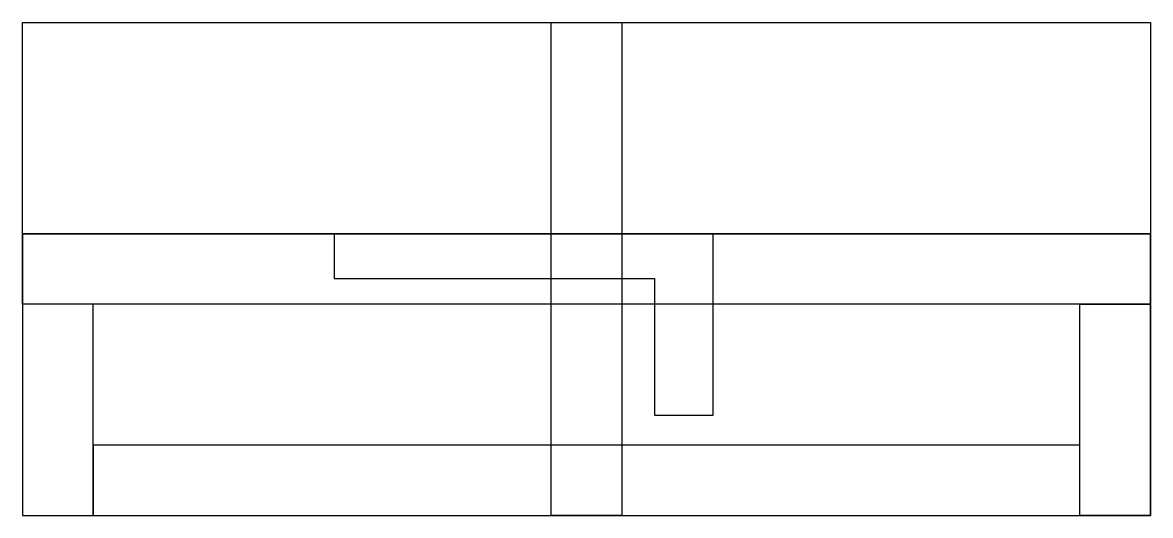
# Model space of a CAD drawing. Header units: millimetres. Extents: x 0 to 800, y -200 to 150.
import ezdxf

# ---------------------------------------------------------------- set-up
doc = ezdxf.new("R2010")
doc.units = ezdxf.units.MM
doc.layers.add('Gerüst', color=6, linetype='Continuous')
doc.layers.add('Werkstück', color=3, linetype='Continuous')

msp = doc.modelspace()

# ---------------------------------------------------------------- linework, layer by layer
for points in [[(0, 0), (0, 150), (800, 150), (800, 0)], [(0, 0), (0, -200), (800, -200), (800, 0)]]:
    msp.add_lwpolyline(points, close=True)
at = {"layer": 'Gerüst'}
for p, q in [((375, -200), (375, 150)), ((375, 150), (400, 150)), ((400, 150), (400, 150)), ((400, 150), (400, 150)), ((400, 150), (425, 150)), ((425, 150), (425, -200)), ((0, 0), (800, 0)), ((0, -50), (0, 0)), ((400, 0), (400, 0)), ((800, 0), (800, 0)), ((800, 0), (800, -50)), ((800, -50), (0, -50)), ((0, -50), (0, -200)), ((50, -50), (0, -50)), ((50, -200), (50, -50)), ((750, -200), (750, -50)), ((750, -50), (800, -50)), ((800, -50), (800, -200)), ((750, -150), (50, -150)), ((50, -150), (50, -200)), ((750, -200), (750, -150)), ((0, -200), (0, -200)), ((0, -200), (0, -200)), ((0, -200), (50, -200)), ((50, -200), (750, -200)), ((425, -200), (375, -200)), ((800, -200), (750, -200))]:
    msp.add_line(p, q, dxfattribs=at)
at = {"layer": 'Werkstück'}
for p, q in [((400, 0), (220.98, 0)), ((220.98, 0), (220.98, -31.8)), ((400, 0), (400, 0)), ((489.95, 0), (400, 0)), ((489.95, -128.69), (489.95, 0)), ((220.98, -31.8), (448.18, -31.8)), ((448.18, -31.8), (448.18, -128.69)), ((448.18, -128.69), (489.95, -128.69))]:
    msp.add_line(p, q, dxfattribs=at)

doc.saveas('drawing.dxf')
